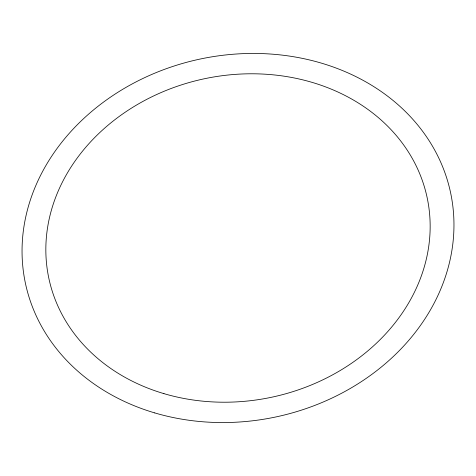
<?xml version="1.0" encoding="UTF-8"?>
<svg xmlns="http://www.w3.org/2000/svg" width="476" height="476" viewBox="0 0 476 476"><rect width="100%" height="100%" fill="white"/><g stroke="black" fill="none" stroke-linecap="round" stroke-linejoin="round"><path stroke-width="0.71" d="M154.748 412.912A217.359 182.915 -12.1 0 0 452.2 201.544A217.359 182.915 -12.1 0 0 107.052 99.544A217.359 182.915 -12.1 0 0 154.748 412.912M163.928 393.634A193.405 162.75 -12.1 0 0 428.59 205.561A193.405 162.75 -12.1 0 0 121.481 114.805A193.405 162.75 -12.1 0 0 163.928 393.634"/></g></svg>
